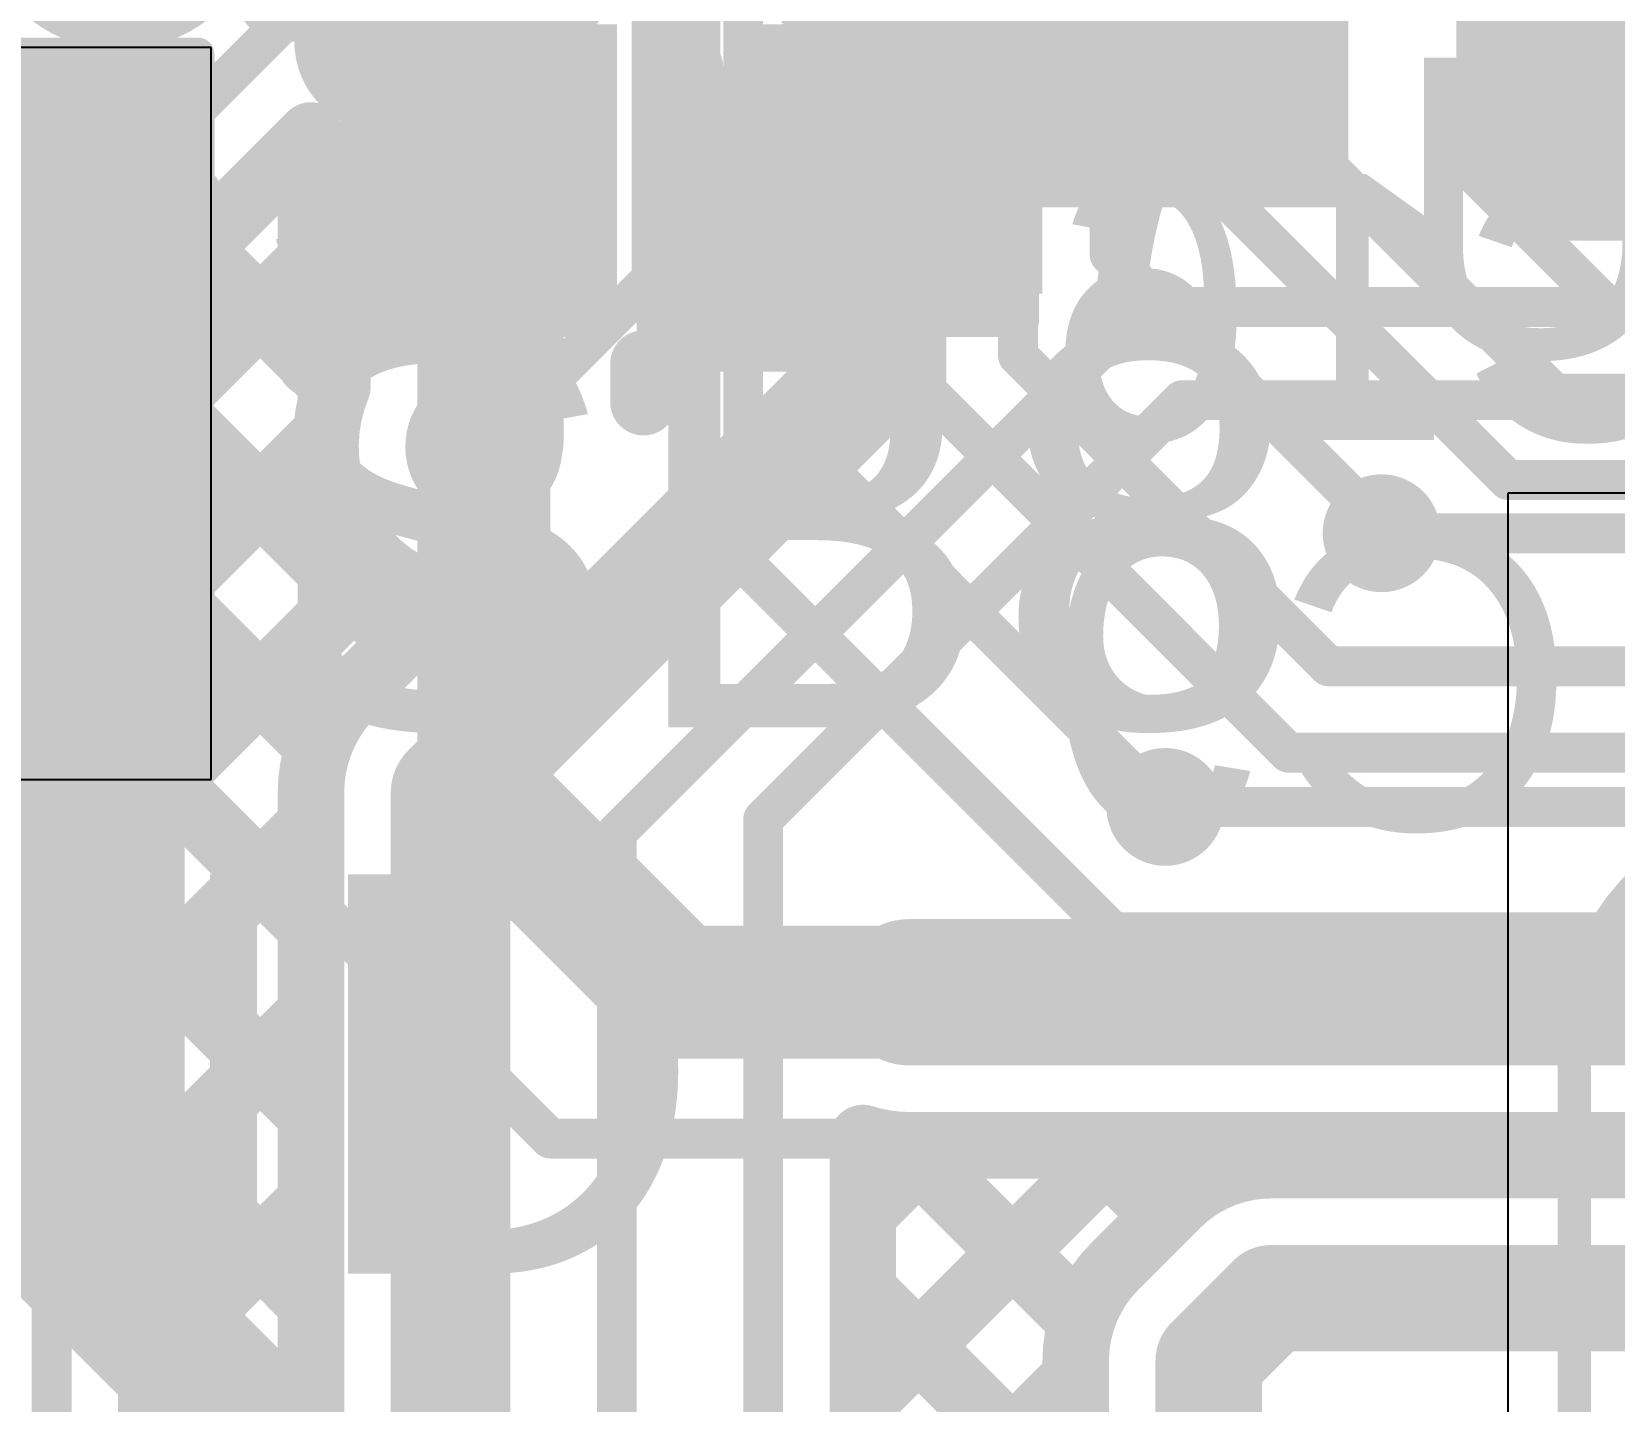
# Model space of a CAD drawing. Header units: millimetres. Extents: x -0.26 to 2.84, y -0.09 to 2.43.
# Drawn here: x 0.106 to 0.344, y 1.4495 to 1.6554 of the extents above; entities that cross this region are included whole.
import ezdxf

# ---------------------------------------------------------------- set-up
doc = ezdxf.new("R2010")
doc.units = ezdxf.units.MM
doc.header["$MEASUREMENT"] = 0
for name, color, linetype in [('BottomLayer', 5, 'Continuous'), ('BottomOverlay', 54, 'Continuous'), ('BottomPaste', 16, 'Continuous'), ('BottomSolder', 6, 'Continuous'), ('TopLayer', 1, 'Continuous'), ('TopOverlay', 2, 'Continuous'), ('TopPaste', 8, 'Continuous'), ('TopSolder', 216, 'Continuous'), ('ViaHoleLayer', 16, 'Continuous')]:
    doc.layers.add(name, color=color, linetype=linetype)
doc.styles.add('Arial', font='', dxfattribs={"height": 0.2})
doc.styles.get('Arial').set_extended_font_data('Arial')

# ---------------------------------------------------------------- blocks, each defined once
blk = doc.blocks.new('S______B______41')
at = {"layer": 'TopLayer'}
for points in [[(-0.045, -0.0175), (-0.045, 0.0175), (-0.015, 0.0175), (-0.015, -0.0175)], [(0.015, -0.0175), (0.015, 0.0175), (0.045, 0.0175), (0.045, -0.0175)]]:
    blk.add_hatch(color=1, dxfattribs=at).paths.add_polyline_path(points)
at = {"layer": 'TopPaste'}
for points in [[(-0.045, -0.0175), (-0.045, 0.0175), (-0.015, 0.0175), (-0.015, -0.0175)], [(0.015, -0.0175), (0.015, 0.0175), (0.045, 0.0175), (0.045, -0.0175)]]:
    blk.add_hatch(color=8, dxfattribs=at).paths.add_polyline_path(points)
at = {"layer": 'TopSolder'}
for points in [[(-0.049, -0.0215), (-0.049, 0.0215), (-0.011, 0.0215), (-0.011, -0.0215)], [(0.011, -0.0215), (0.011, 0.0215), (0.049, 0.0215), (0.049, -0.0215)]]:
    blk.add_hatch(color=216, dxfattribs=at).paths.add_polyline_path(points)
at = {"layer": 'TopOverlay', "const_width": 0.005}
for points in [[(0.05, 0.022), (-0.05, 0.022)], [(-0.05, 0.022), (-0.05, -0.022)], [(0.05, 0.022), (0.05, -0.022)], [(0.05, -0.022), (-0.05, -0.022)]]:
    blk.add_lwpolyline(points, dxfattribs=at)
at = {"layer": 'TopOverlay', "const_width": 0.0025}
for points in [[(-0.05125, 0.022, 1), (-0.04875, 0.022, 1)], [(-0.05125, 0.022, 1), (-0.04875, 0.022, 1)], [(0.04875, 0.022, 1), (0.05125, 0.022, 1)], [(0.04875, 0.022, 1), (0.05125, 0.022, 1)], [(-0.05125, -0.022, 1), (-0.04875, -0.022, 1)], [(-0.05125, -0.022, 1), (-0.04875, -0.022, 1)], [(0.04875, -0.022, 1), (0.05125, -0.022, 1)], [(0.04875, -0.022, 1), (0.05125, -0.022, 1)]]:
    blk.add_lwpolyline(points, format="xyb", close=True, dxfattribs=at)
blk = doc.blocks.new('S______B______42')
at = {"layer": 'TopLayer'}
for points in [[(-0.045, -0.0175), (-0.045, 0.0175), (-0.015, 0.0175), (-0.015, -0.0175)], [(0.015, -0.0175), (0.015, 0.0175), (0.045, 0.0175), (0.045, -0.0175)]]:
    blk.add_hatch(color=1, dxfattribs=at).paths.add_polyline_path(points)
at = {"layer": 'TopPaste'}
for points in [[(-0.045, -0.0175), (-0.045, 0.0175), (-0.015, 0.0175), (-0.015, -0.0175)], [(0.015, -0.0175), (0.015, 0.0175), (0.045, 0.0175), (0.045, -0.0175)]]:
    blk.add_hatch(color=8, dxfattribs=at).paths.add_polyline_path(points)
at = {"layer": 'TopSolder'}
for points in [[(-0.049, -0.0215), (-0.049, 0.0215), (-0.011, 0.0215), (-0.011, -0.0215)], [(0.011, -0.0215), (0.011, 0.0215), (0.049, 0.0215), (0.049, -0.0215)]]:
    blk.add_hatch(color=216, dxfattribs=at).paths.add_polyline_path(points)
at = {"layer": 'TopOverlay', "const_width": 0.005}
for points in [[(0.05, 0.022), (-0.05, 0.022)], [(-0.05, 0.022), (-0.05, -0.022)], [(0.05, 0.022), (0.05, -0.022)], [(0.05, -0.022), (-0.05, -0.022)]]:
    blk.add_lwpolyline(points, dxfattribs=at)
at = {"layer": 'TopOverlay', "const_width": 0.0025}
for points in [[(-0.05125, 0.022, 1), (-0.04875, 0.022, 1)], [(-0.05125, 0.022, 1), (-0.04875, 0.022, 1)], [(0.04875, 0.022, 1), (0.05125, 0.022, 1)], [(0.04875, 0.022, 1), (0.05125, 0.022, 1)], [(-0.05125, -0.022, 1), (-0.04875, -0.022, 1)], [(-0.05125, -0.022, 1), (-0.04875, -0.022, 1)], [(0.04875, -0.022, 1), (0.05125, -0.022, 1)], [(0.04875, -0.022, 1), (0.05125, -0.022, 1)]]:
    blk.add_lwpolyline(points, format="xyb", close=True, dxfattribs=at)
blk = doc.blocks.new('UMH3N_72')
at = {"layer": 'TopLayer'}
for points in [[(-0.05393705, 0.0334646), (-0.02244095, 0.0334646), (-0.02244095, 0.0177166), (-0.05393705, 0.0177166)], [(0.02244095, 0.0334646), (0.05393705, 0.0334646), (0.05393705, 0.0177166), (0.02244095, 0.0177166)], [(-0.05393705, 0.007874), (-0.02244095, 0.007874), (-0.02244095, -0.007874), (-0.05393705, -0.007874)], [(0.02244095, 0.0078741), (0.05393705, 0.0078741), (0.05393705, -0.0078739), (0.02244095, -0.0078739)], [(-0.05393705, -0.0177165), (-0.02244095, -0.0177165), (-0.02244095, -0.0334645), (-0.05393705, -0.0334645)], [(0.02244095, -0.0177165), (0.05393705, -0.0177165), (0.05393705, -0.0334645), (0.02244095, -0.0334645)]]:
    blk.add_hatch(color=1, dxfattribs=at).paths.add_polyline_path(points)
at = {"layer": 'TopPaste'}
for points in [[(-0.05393705, 0.0334646), (-0.02244095, 0.0334646), (-0.02244095, 0.0177166), (-0.05393705, 0.0177166)], [(0.02244095, 0.0334646), (0.05393705, 0.0334646), (0.05393705, 0.0177166), (0.02244095, 0.0177166)], [(-0.05393705, 0.007874), (-0.02244095, 0.007874), (-0.02244095, -0.007874), (-0.05393705, -0.007874)], [(0.02244095, 0.0078741), (0.05393705, 0.0078741), (0.05393705, -0.0078739), (0.02244095, -0.0078739)], [(-0.05393705, -0.0177165), (-0.02244095, -0.0177165), (-0.02244095, -0.0334645), (-0.05393705, -0.0334645)], [(0.02244095, -0.0177165), (0.05393705, -0.0177165), (0.05393705, -0.0334645), (0.02244095, -0.0334645)]]:
    blk.add_hatch(color=8, dxfattribs=at).paths.add_polyline_path(points)
at = {"layer": 'TopSolder'}
for points in [[(-0.05793705, 0.0374646), (-0.01844095, 0.0374646), (-0.01844095, 0.0137166), (-0.05793705, 0.0137166)], [(0.01844095, 0.0374646), (0.05793705, 0.0374646), (0.05793705, 0.0137166), (0.01844095, 0.0137166)], [(-0.05793705, 0.011874), (-0.01844095, 0.011874), (-0.01844095, -0.011874), (-0.05793705, -0.011874)], [(0.01844095, 0.0118741), (0.05793705, 0.0118741), (0.05793705, -0.0118739), (0.01844095, -0.0118739)], [(-0.05793705, -0.0137165), (-0.01844095, -0.0137165), (-0.01844095, -0.0374645), (-0.05793705, -0.0374645)], [(0.01844095, -0.0137165), (0.05793705, -0.0137165), (0.05793705, -0.0374645), (0.01844095, -0.0374645)]]:
    blk.add_hatch(color=216, dxfattribs=at).paths.add_polyline_path(points)
at = {"layer": 'TopOverlay'}
for points, const_width in [([(-0.0447639, 0.044, 1), (-0.0492361, 0.044, 1)], 0.01), ([(-0.0517361, 0.044, 1), (-0.0467361, 0.044, 1)], 0.005), ([(-0.0472639, 0.044, 1), (-0.0422639, 0.044, 1)], 0.005), ([(-0.02125, 0.045, 1), (-0.01875, 0.045, 1)], 0.0025), ([(0.01775, 0.045, 1), (0.02025, 0.045, 1)], 0.0025), ([(-0.02125, -0.0449999, 1), (-0.01875, -0.0449999, 1)], 0.0025), ([(0.01775, -0.0449999, 1), (0.02025, -0.0449999, 1)], 0.0025)]:
    blk.add_lwpolyline(points, format="xyb", close=True, dxfattribs=dict(at, const_width=const_width))
at = {"layer": 'TopOverlay', "const_width": 0.005}
for points in [[(0.019, 0.045), (-0.02, 0.045)], [(0.019, -0.0449999), (-0.02, -0.0449999)]]:
    blk.add_lwpolyline(points, dxfattribs=at)
blk = doc.blocks.new('SLF12575T_221M1R3_PF_94')
at = {"layer": 'TopOverlay', "const_width": 0.005}
blk.add_lwpolyline([(-0.217, -0.249, -0.4142135623730951), (-0.25, -0.215)], format="xyb", dxfattribs=at)
blk.add_lwpolyline([(0.217, -0.249), (-0.217, -0.249)], dxfattribs=at)
at = {"layer": 'TopOverlay', "const_width": 0.0025}
blk.add_lwpolyline([(-0.21825, -0.249, 1), (-0.21575, -0.249, 1)], format="xyb", close=True, dxfattribs=at)
blk.add_lwpolyline([(-0.21825, -0.249, 1), (-0.21575, -0.249, 1)], format="xyb", close=True, dxfattribs=at)
blk = doc.blocks.new('C__0603_B_135')
at = {"layer": 'BottomLayer'}
for points in [[(-0.015, 0.0175), (-0.015, -0.0175), (-0.045, -0.0175), (-0.045, 0.0175)], [(0.045, 0.0175), (0.045, -0.0175), (0.015, -0.0175), (0.015, 0.0175)]]:
    blk.add_hatch(color=5, dxfattribs=at).paths.add_polyline_path(points)
at = {"layer": 'BottomPaste'}
for points in [[(-0.015, 0.0175), (-0.015, -0.0175), (-0.045, -0.0175), (-0.045, 0.0175)], [(0.045, 0.0175), (0.045, -0.0175), (0.015, -0.0175), (0.015, 0.0175)]]:
    blk.add_hatch(color=16, dxfattribs=at).paths.add_polyline_path(points)
at = {"layer": 'BottomSolder'}
for points in [[(-0.011, 0.0215), (-0.011, -0.0215), (-0.049, -0.0215), (-0.049, 0.0215)], [(0.049, 0.0215), (0.049, -0.0215), (0.011, -0.0215), (0.011, 0.0215)]]:
    blk.add_hatch(color=6, dxfattribs=at).paths.add_polyline_path(points)
at = {"layer": 'BottomOverlay', "const_width": 0.005}
for points in [[(-0.05, 0.023), (-0.05, -0.023)], [(-0.016, 0.023), (-0.05, 0.023)], [(0.05, 0.023), (0.016, 0.023)], [(0.05, 0.023), (0.05, -0.023)], [(-0.016, -0.023), (-0.05, -0.023)], [(0.05, -0.023), (0.016, -0.023)]]:
    blk.add_lwpolyline(points, dxfattribs=at)
at = {"layer": 'BottomOverlay', "const_width": 0.0025}
for points in [[(-0.05125, 0.023, 1), (-0.04875, 0.023, 1)], [(-0.05125, 0.023, 1), (-0.04875, 0.023, 1)], [(-0.01725, 0.023, 1), (-0.01475, 0.023, 1)], [(0.01475, 0.023, 1), (0.01725, 0.023, 1)], [(0.04875, 0.023, 1), (0.05125, 0.023, 1)], [(0.04875, 0.023, 1), (0.05125, 0.023, 1)], [(-0.05125, -0.023, 1), (-0.04875, -0.023, 1)], [(-0.05125, -0.023, 1), (-0.04875, -0.023, 1)], [(-0.01725, -0.023, 1), (-0.01475, -0.023, 1)], [(0.01475, -0.023, 1), (0.01725, -0.023, 1)], [(0.04875, -0.023, 1), (0.05125, -0.023, 1)], [(0.04875, -0.023, 1), (0.05125, -0.023, 1)]]:
    blk.add_lwpolyline(points, format="xyb", close=True, dxfattribs=at)
blk = doc.blocks.new('C___0603_B_138')
at = {"layer": 'BottomLayer'}
for points in [[(-0.045, -0.0175), (-0.045, 0.0175), (-0.015, 0.0175), (-0.015, -0.0175)], [(0.015, -0.0175), (0.015, 0.0175), (0.045, 0.0175), (0.045, -0.0175)]]:
    blk.add_hatch(color=5, dxfattribs=at).paths.add_polyline_path(points)
at = {"layer": 'BottomPaste'}
for points in [[(-0.045, -0.0175), (-0.045, 0.0175), (-0.015, 0.0175), (-0.015, -0.0175)], [(0.015, -0.0175), (0.015, 0.0175), (0.045, 0.0175), (0.045, -0.0175)]]:
    blk.add_hatch(color=16, dxfattribs=at).paths.add_polyline_path(points)
at = {"layer": 'BottomSolder'}
for points in [[(-0.0473622, -0.0198622), (-0.0473622, 0.0198622), (-0.0126378, 0.0198622), (-0.0126378, -0.0198622)], [(0.0126378, -0.0198622), (0.0126378, 0.0198622), (0.0473622, 0.0198622), (0.0473622, -0.0198622)]]:
    blk.add_hatch(color=6, dxfattribs=at).paths.add_polyline_path(points)
at = {"layer": 'BottomOverlay', "const_width": 0.005}
for points in [[(-0.018, 0.021), (-0.049, 0.021)], [(-0.049, 0.021), (-0.049, -0.021)], [(0.049, 0.021), (0.018, 0.021)], [(0.049, 0.021), (0.049, -0.021)], [(-0.018, -0.021), (-0.049, -0.021)], [(0.049, -0.021), (0.018, -0.021)]]:
    blk.add_lwpolyline(points, dxfattribs=at)
at = {"layer": 'BottomOverlay', "const_width": 0.0025}
for points in [[(-0.05025, 0.021, 1), (-0.04775, 0.021, 1)], [(-0.05025, 0.021, 1), (-0.04775, 0.021, 1)], [(-0.01925, 0.021, 1), (-0.01675, 0.021, 1)], [(0.01675, 0.021, 1), (0.01925, 0.021, 1)], [(0.04775, 0.021, 1), (0.05025, 0.021, 1)], [(0.04775, 0.021, 1), (0.05025, 0.021, 1)], [(-0.05025, -0.021, 1), (-0.04775, -0.021, 1)], [(-0.05025, -0.021, 1), (-0.04775, -0.021, 1)], [(-0.01925, -0.021, 1), (-0.01675, -0.021, 1)], [(0.01675, -0.021, 1), (0.01925, -0.021, 1)], [(0.04775, -0.021, 1), (0.05025, -0.021, 1)], [(0.04775, -0.021, 1), (0.05025, -0.021, 1)]]:
    blk.add_lwpolyline(points, format="xyb", close=True, dxfattribs=at)

msp = doc.modelspace()

# ---------------------------------------------------------------- hatches: boundary and pattern name
at = {"layer": 'BottomLayer'}
for points in [[(0.3259999, 1.624), (0.3729999, 1.624), (0.3729999, 1.887), (0.3259999, 1.887)], [(0.2189999, 1.629), (0.3039999, 1.629), (0.3039999, 1.844), (0.2189999, 1.844)], [(0.219, 1.616), (0.258, 1.616), (0.258, 1.632), (0.219, 1.632)]]:
    msp.add_hatch(color=5, dxfattribs=at).paths.add_polyline_path(points)
h = msp.add_hatch(color=5, dxfattribs=at)
edge = h.paths.add_edge_path()
edge.add_arc((0.174, 1.593), 0.011811, 0, 360)
h = msp.add_hatch(color=5, dxfattribs=at)
edge = h.paths.add_edge_path()
edge.add_arc((0.309, 1.58), 0.0088582, 0, 360)
h = msp.add_hatch(color=5, dxfattribs=at)
edge = h.paths.add_edge_path()
edge.add_arc((0.276472, 1.5388583), 0.0088582, 0, 360)
h = msp.add_hatch(color=5, dxfattribs=at)
edge = h.paths.add_edge_path()
edge.add_arc((0.238, 1.511), 0.0088582, 0, 360)
at = {"layer": 'TopLayer'}
h = msp.add_hatch(color=1, dxfattribs=at)
edge = h.paths.add_edge_path()
edge.add_arc((0.174, 1.593), 0.011811, 0, 360)
h = msp.add_hatch(color=1, dxfattribs=at)
edge = h.paths.add_edge_path()
edge.add_arc((0.309, 1.58), 0.0088582, 0, 360)
h = msp.add_hatch(color=1, dxfattribs=at)
edge = h.paths.add_edge_path()
edge.add_arc((0.276472, 1.5388583), 0.0088582, 0, 360)
h = msp.add_hatch(color=1, dxfattribs=at)
edge = h.paths.add_edge_path()
edge.add_arc((0.238, 1.511), 0.0088582, 0, 360)
at = {"layer": 'ViaHoleLayer'}
h = msp.add_hatch(color=16, dxfattribs=at)
edge = h.paths.add_edge_path()
edge.add_arc((0.174, 1.593), 0.0059055, 0, 360)
h = msp.add_hatch(color=16, dxfattribs=at)
edge = h.paths.add_edge_path()
edge.add_arc((0.309, 1.58), 0.0059055, 0, 360)
h = msp.add_hatch(color=16, dxfattribs=at)
edge = h.paths.add_edge_path()
edge.add_arc((0.276472, 1.5388583), 0.0059055, 0, 360)
h = msp.add_hatch(color=16, dxfattribs=at)
edge = h.paths.add_edge_path()
edge.add_arc((0.238, 1.511), 0.0059055, 0, 360)

# ---------------------------------------------------------------- linework, layer by layer
at = {"layer": 'BottomLayer'}
for points, const_width in [([(0.0939999, 1.63), (0.135, 1.6710001)], 0.01), ([(0.109, 1.622), (0.15, 1.663)], 0.006), ([(0.2019999, 1.6055), (0.2019999, 1.65)], 0.01), ([(0.2019999, 1.6467028), (0.2049999, 1.6497028)], 0.01), ([(0.2049999, 1.6066983), (0.2049999, 1.65)], 0.01), ([(0.237, 1.635), (0.237, 1.647)], 0.018), ([(0.124, 1.6157868), (0.1479999, 1.6397867)], 0.01), ([(0.1479999, 1.6055), (0.1479999, 1.6397867)], 0.01), ([(0.1749999, 1.5939999), (0.1749999, 1.635)], 0.022), ([(0.2349999, 1.635), (0.2449999, 1.625)], 0.018), ([(0.2349999, 1.624), (0.2349999, 1.635)], 0.018), ([(0.1451082, 1.636895), (0.1479999, 1.6340033)], 0.01), ([(0.2019999, 1.6365719), (0.2049999, 1.6335719)], 0.01), ([(0.2099999, 1.635), (0.2349999, 1.635)], 0.01), ([(0.3379999, 1.629), (0.3409999, 1.632)], 0.01), ([(0.2339999, 1.623), (0.2349999, 1.624)], 0.018), ([(0.2339999, 1.6059999), (0.2339999, 1.623)], 0.018), ([(0.124, 1.5969872), (0.1479999, 1.6209871)], 0.01), ([(0.1309661, 1.6227529), (0.1479999, 1.605719)], 0.01), ([(0.2019999, 1.6184185), (0.2049999, 1.6214185)], 0.01), ([(0.109, 1.3920001), (0.109, 1.622)], 0.006), ([(0.124, 1.3982133), (0.124, 1.6157868)], 0.01), ([(0.1939999, 1.5349999), (0.273, 1.614)], 0.006), ([(0.273, 1.614), (0.407, 1.614)], 0.006), ([(0.169, 1.541), (0.2339999, 1.6059999)], 0.018), ([(0.1979999, 1.5996983), (0.2049999, 1.6066983)], 0.01), ([(0.2019999, 1.6082876), (0.2042946, 1.605993)], 0.01), ([(0.1479999, 1.6055), (0.1519999, 1.6055)], 0.01), ([(0.1482189, 1.6055), (0.1518874, 1.6018315)], 0.01), ([(0.1519999, 1.6021082), (0.1519999, 1.6055)], 0.01), ([(0.1979999, 1.6055), (0.2019999, 1.6055)], 0.01), ([(0.1979999, 1.5996983), (0.1979999, 1.6055)], 0.01), ([(0.124, 1.6014346), (0.1618681, 1.5635665)], 0.01), ([(0.174, 1.593), (0.1749999, 1.5939999)], 0.022), ([(0.216, 1.537), (0.279, 1.6)], 0.006), ([(0.279, 1.6), (0.496, 1.6)], 0.006), ([(0.124, 1.5687029), (0.150271, 1.5949739)], 0.01), ([(0.31, 1.58), (0.71, 1.58)], 0.006), ([(0.124, 1.5404186), (0.1585033, 1.5749219)], 0.01), ([(0.124, 1.5731503), (0.1491878, 1.5479625)], 0.01), ([(0.1541863, 1.5558847), (0.1682062, 1.5699046)], 0.01), ([(0.124, 1.544866), (0.148, 1.520866)], 0.01), ([(0.169, 1.401), (0.169, 1.541)], 0.018), ([(0.148, 1.4123234), (0.148, 1.541)], 0.01), ([(0.124, 1.5121343), (0.148, 1.5361343)], 0.01), ([(0.216, 1.403), (0.216, 1.537)], 0.006), ([(0.276472, 1.5388583), (0.6928583, 1.5388583)], 0.006), ([(0.1939999, 1.3896739), (0.1939999, 1.5349999)], 0.006), ([(0.124, 1.5165817), (0.148, 1.4925817)], 0.01), ([(0.238, 1.511), (0.719, 1.511)], 0.022), ([(0.124, 1.48385), (0.148, 1.50785)], 0.01), ([(0.124, 1.4882974), (0.148, 1.4642974)], 0.01), ([(0.231, 1.4092132), (0.231, 1.4890911)], 0.01), ([(0.231, 1.4494285), (0.2695715, 1.488)], 0.01), ([(0.231, 1.4777128), (0.2412872, 1.488)], 0.01), ([(0.2374275, 1.4880071), (0.2638941, 1.4615405)], 0.01), ([(0.238, 1.488), (0.719, 1.488)], 0.01), ([(0.2657189, 1.488), (0.2764037, 1.4773153)], 0.01), ([(0.2940032, 1.488), (0.2970032, 1.485)], 0.01), ([(0.2948558, 1.485), (0.2978558, 1.488)], 0.01), ([(0.3222875, 1.488), (0.3252875, 1.485)], 0.01), ([(0.3231401, 1.485), (0.3261401, 1.488)], 0.01), ([(0.2923726, 1.485), (0.9737158, 1.485)], 0.01), ([(0.124, 1.4555657), (0.148, 1.4795657)], 0.01), ([(0.2688896, 1.4698012), (0.2781988, 1.4791104)], 0.01), ([(0.231, 1.4661503), (0.263, 1.4341503)], 0.01), ([(0.283, 1.4556274), (0.2923726, 1.465)], 0.016), ([(0.2923726, 1.465), (0.982, 1.465)], 0.016), ([(0.124, 1.4600131), (0.148, 1.4360131)], 0.01), ([(0.283, 1.401), (0.283, 1.4556274)], 0.016), ([(0.263, 1.4069219), (0.263, 1.4556274)], 0.01), ([(0.231, 1.4211442), (0.263, 1.4531442)], 0.01), ([(0.124, 1.4272814), (0.148, 1.4512814)], 0.01)]:
    msp.add_lwpolyline(points, dxfattribs=dict(at, const_width=const_width))
for points, const_width in [([(0.1994999, 1.65, 1), (0.2044999, 1.65, 1)], 0.005), ([(0.2024999, 1.65, 1), (0.2074999, 1.65, 1)], 0.005), ([(0.2024999, 1.6497028, 1), (0.2074999, 1.6497028, 1)], 0.005), ([(0.2325, 1.647, 1), (0.2415, 1.647, 1)], 0.009), ([(0.1994999, 1.6467028, 1), (0.2044999, 1.6467028, 1)], 0.005), ([(0.1454999, 1.6397867, 1), (0.1504999, 1.6397867, 1)], 0.005), ([(0.1454999, 1.6397867, 1), (0.1504999, 1.6397867, 1)], 0.005), ([(0.1694999, 1.635, 1), (0.1804999, 1.635, 1)], 0.011), ([(0.2304999, 1.635, 1), (0.2394999, 1.635, 1)], 0.009), ([(0.2304999, 1.635, 1), (0.2394999, 1.635, 1)], 0.009), ([(0.2325, 1.635, 1), (0.2415, 1.635, 1)], 0.009), ([(0.1426082, 1.636895, 1), (0.1476082, 1.636895, 1)], 0.005), ([(0.1994999, 1.6365719, 1), (0.2044999, 1.6365719, 1)], 0.005), ([(0.2074999, 1.635, 1), (0.2124999, 1.635, 1)], 0.005), ([(0.2324999, 1.635, 1), (0.2374999, 1.635, 1)], 0.005), ([(0.1454999, 1.6340033, 1), (0.1504999, 1.6340033, 1)], 0.005), ([(0.2024999, 1.6335719, 1), (0.2074999, 1.6335719, 1)], 0.005), ([(0.3384999, 1.632, 1), (0.3434999, 1.632, 1)], 0.005), ([(0.2304999, 1.624, 1), (0.2394999, 1.624, 1)], 0.009), ([(0.2304999, 1.624, 1), (0.2394999, 1.624, 1)], 0.009), ([(0.2404999, 1.625, 1), (0.2494999, 1.625, 1)], 0.009), ([(0.3354999, 1.629, 1), (0.3404999, 1.629, 1)], 0.005), ([(0.2294999, 1.623, 1), (0.2384999, 1.623, 1)], 0.009), ([(0.2294999, 1.623, 1), (0.2384999, 1.623, 1)], 0.009), ([(0.1284661, 1.6227529, 1), (0.1334661, 1.6227529, 1)], 0.005), ([(0.1454999, 1.6209871, 1), (0.1504999, 1.6209871, 1)], 0.005), ([(0.2024999, 1.6214185, 1), (0.2074999, 1.6214185, 1)], 0.005), ([(0.1075, 1.622, 1), (0.1105, 1.622, 1)], 0.003), ([(0.1075, 1.622, 1), (0.1105, 1.622, 1)], 0.003), ([(0.1994999, 1.6184185, 1), (0.2044999, 1.6184185, 1)], 0.005), ([(0.1215, 1.6157868, 1), (0.1265, 1.6157868, 1)], 0.005), ([(0.1215, 1.6157868, 1), (0.1265, 1.6157868, 1)], 0.005), ([(0.2715, 1.614, 1), (0.2745, 1.614, 1)], 0.003), ([(0.2715, 1.614, 1), (0.2745, 1.614, 1)], 0.003), ([(0.2294999, 1.6059999, 1), (0.2384999, 1.6059999, 1)], 0.009), ([(0.2294999, 1.6059999, 1), (0.2384999, 1.6059999, 1)], 0.009), ([(0.1994999, 1.6082876, 1), (0.2044999, 1.6082876, 1)], 0.005), ([(0.2024999, 1.6066983, 1), (0.2074999, 1.6066983, 1)], 0.005), ([(0.2024999, 1.6066983, 1), (0.2074999, 1.6066983, 1)], 0.005), ([(0.1454999, 1.605719, 1), (0.1504999, 1.605719, 1)], 0.005), ([(0.1454999, 1.6055, 1), (0.1504999, 1.6055, 1)], 0.005), ([(0.1454999, 1.6055, 1), (0.1504999, 1.6055, 1)], 0.005), ([(0.1457189, 1.6055, 1), (0.1507189, 1.6055, 1)], 0.005), ([(0.1494999, 1.6055, 1), (0.1544999, 1.6055, 1)], 0.005), ([(0.1494999, 1.6055, 1), (0.1544999, 1.6055, 1)], 0.005), ([(0.1954999, 1.6055, 1), (0.2004999, 1.6055, 1)], 0.005), ([(0.1954999, 1.6055, 1), (0.2004999, 1.6055, 1)], 0.005), ([(0.1994999, 1.6055, 1), (0.2044999, 1.6055, 1)], 0.005), ([(0.1994999, 1.6055, 1), (0.2044999, 1.6055, 1)], 0.005), ([(0.2017946, 1.605993, 1), (0.2067946, 1.605993, 1)], 0.005), ([(0.1493874, 1.6018315, 1), (0.1543874, 1.6018315, 1)], 0.005), ([(0.1494999, 1.6021082, 1), (0.1544999, 1.6021082, 1)], 0.005), ([(0.1494999, 1.6021082, 1), (0.1544999, 1.6021082, 1)], 0.005), ([(0.1215, 1.6014346, 1), (0.1265, 1.6014346, 1)], 0.005), ([(0.1694999, 1.5939999, 1), (0.1804999, 1.5939999, 1)], 0.011), ([(0.1694999, 1.5939999, 1), (0.1804999, 1.5939999, 1)], 0.011), ([(0.1954999, 1.5996983, 1), (0.2004999, 1.5996983, 1)], 0.005), ([(0.1954999, 1.5996983, 1), (0.2004999, 1.5996983, 1)], 0.005), ([(0.1215, 1.5969872, 1), (0.1265, 1.5969872, 1)], 0.005), ([(0.1685, 1.593, 1), (0.1795, 1.593, 1)], 0.011), ([(0.2775, 1.6, 1), (0.2805, 1.6, 1)], 0.003), ([(0.2775, 1.6, 1), (0.2805, 1.6, 1)], 0.003), ([(0.147771, 1.5949739, 1), (0.152771, 1.5949739, 1)], 0.005), ([(0.3085, 1.58, 1), (0.3115, 1.58, 1)], 0.003), ([(0.1215, 1.5731503, 1), (0.1265, 1.5731503, 1)], 0.005), ([(0.1560033, 1.5749219, 1), (0.1610033, 1.5749219, 1)], 0.005), ([(0.1215, 1.5687029, 1), (0.1265, 1.5687029, 1)], 0.005), ([(0.1657062, 1.5699046, 1), (0.1707062, 1.5699046, 1)], 0.005), ([(0.1657062, 1.5699046, 1), (0.1707062, 1.5699046, 1)], 0.005), ([(0.1593681, 1.5635665, 1), (0.1643681, 1.5635665, 1)], 0.005), ([(0.1516508, 1.5558492, 1), (0.1566508, 1.5558492, 1)], 0.005), ([(0.1516863, 1.5558847, 1), (0.1566863, 1.5558847, 1)], 0.005), ([(0.1516863, 1.5558847, 1), (0.1566863, 1.5558847, 1)], 0.005), ([(0.1466878, 1.5479625, 1), (0.1516878, 1.5479625, 1)], 0.005), ([(0.1215, 1.544866, 1), (0.1265, 1.544866, 1)], 0.005), ([(0.1645, 1.541, 1), (0.1735, 1.541, 1)], 0.009), ([(0.1645, 1.541, 1), (0.1735, 1.541, 1)], 0.009), ([(0.1215, 1.5404186, 1), (0.1265, 1.5404186, 1)], 0.005), ([(0.1455, 1.541, 1), (0.1505, 1.541, 1)], 0.005), ([(0.1455, 1.541, 1), (0.1505, 1.541, 1)], 0.005), ([(0.1455, 1.541, 1), (0.1505, 1.541, 1)], 0.005), ([(0.1455, 1.5361343, 1), (0.1505, 1.5361343, 1)], 0.005), ([(0.2145, 1.537, 1), (0.2175, 1.537, 1)], 0.003), ([(0.2145, 1.537, 1), (0.2175, 1.537, 1)], 0.003), ([(0.274972, 1.5388583, 1), (0.277972, 1.5388583, 1)], 0.003), ([(0.1924999, 1.5349999, 1), (0.1954999, 1.5349999, 1)], 0.003), ([(0.1924999, 1.5349999, 1), (0.1954999, 1.5349999, 1)], 0.003), ([(0.1455, 1.520866, 1), (0.1505, 1.520866, 1)], 0.005), ([(0.1215, 1.5165817, 1), (0.1265, 1.5165817, 1)], 0.005), ([(0.2325, 1.511, 1), (0.2435, 1.511, 1)], 0.011), ([(0.1215, 1.5121343, 1), (0.1265, 1.5121343, 1)], 0.005), ([(0.1455, 1.50785, 1), (0.1505, 1.50785, 1)], 0.005), ([(0.1455, 1.4925817, 1), (0.1505, 1.4925817, 1)], 0.005), ([(0.1215, 1.4882974, 1), (0.1265, 1.4882974, 1)], 0.005), ([(0.2285, 1.4890911, 1), (0.2335, 1.4890911, 1)], 0.005), ([(0.2285, 1.4890911, 1), (0.2335, 1.4890911, 1)], 0.005), ([(0.2349275, 1.4880071, 1), (0.2399275, 1.4880071, 1)], 0.005), ([(0.2355, 1.488, 1), (0.2405, 1.488, 1)], 0.005), ([(0.2355, 1.488, 1), (0.2405, 1.488, 1)], 0.005), ([(0.2387872, 1.488, 1), (0.2437872, 1.488, 1)], 0.005), ([(0.2632189, 1.488, 1), (0.2682189, 1.488, 1)], 0.005), ([(0.2670715, 1.488, 1), (0.2720715, 1.488, 1)], 0.005), ([(0.2915032, 1.488, 1), (0.2965032, 1.488, 1)], 0.005), ([(0.2953558, 1.488, 1), (0.3003558, 1.488, 1)], 0.005), ([(0.3197875, 1.488, 1), (0.3247875, 1.488, 1)], 0.005), ([(0.3236401, 1.488, 1), (0.3286401, 1.488, 1)], 0.005), ([(0.2898726, 1.485, 1), (0.2948726, 1.485, 1)], 0.005), ([(0.2898726, 1.485, 1), (0.2948726, 1.485, 1)], 0.005), ([(0.2898726, 1.485, 1), (0.2948726, 1.485, 1)], 0.005), ([(0.2923558, 1.485, 1), (0.2973558, 1.485, 1)], 0.005), ([(0.2945032, 1.485, 1), (0.2995032, 1.485, 1)], 0.005), ([(0.3206401, 1.485, 1), (0.3256401, 1.485, 1)], 0.005), ([(0.3227875, 1.485, 1), (0.3277875, 1.485, 1)], 0.005), ([(0.1215, 1.48385, 1), (0.1265, 1.48385, 1)], 0.005), ([(0.1455, 1.4795657, 1), (0.1505, 1.4795657, 1)], 0.005), ([(0.2756988, 1.4791104, 1), (0.2806988, 1.4791104, 1)], 0.005), ([(0.2756988, 1.4791104, 1), (0.2806988, 1.4791104, 1)], 0.005), ([(0.2757305, 1.4791421, 1), (0.2807305, 1.4791421, 1)], 0.005), ([(0.2285, 1.4777128, 1), (0.2335, 1.4777128, 1)], 0.005), ([(0.2739037, 1.4773153, 1), (0.2789037, 1.4773153, 1)], 0.005), ([(0.2663579, 1.4697695, 1), (0.2713579, 1.4697695, 1)], 0.005), ([(0.2663896, 1.4698012, 1), (0.2713896, 1.4698012, 1)], 0.005), ([(0.2663896, 1.4698012, 1), (0.2713896, 1.4698012, 1)], 0.005), ([(0.2285, 1.4661503, 1), (0.2335, 1.4661503, 1)], 0.005), ([(0.2883726, 1.465, 1), (0.2963726, 1.465, 1)], 0.008), ([(0.2883726, 1.465, 1), (0.2963726, 1.465, 1)], 0.008), ([(0.1455, 1.4642974, 1), (0.1505, 1.4642974, 1)], 0.005), ([(0.2613941, 1.4615405, 1), (0.2663941, 1.4615405, 1)], 0.005), ([(0.1215, 1.4600131, 1), (0.1265, 1.4600131, 1)], 0.005), ([(0.279, 1.4556274, 1), (0.287, 1.4556274, 1)], 0.008), ([(0.279, 1.4556274, 1), (0.287, 1.4556274, 1)], 0.008), ([(0.1215, 1.4555657, 1), (0.1265, 1.4555657, 1)], 0.005), ([(0.2605, 1.4556274, 1), (0.2655, 1.4556274, 1)], 0.005), ([(0.2605, 1.4556274, 1), (0.2655, 1.4556274, 1)], 0.005), ([(0.2605, 1.4556274, 1), (0.2655, 1.4556274, 1)], 0.005), ([(0.2605, 1.4531442, 1), (0.2655, 1.4531442, 1)], 0.005), ([(0.1455, 1.4512814, 1), (0.1505, 1.4512814, 1)], 0.005), ([(0.2285, 1.4494285, 1), (0.2335, 1.4494285, 1)], 0.005)]:
    msp.add_lwpolyline(points, format="xyb", close=True, dxfattribs=dict(at, const_width=const_width))
at = {"layer": 'BottomLayer', "const_width": 0.01}
for points in [[(0.1682062, 1.5699046, -0.4578734913958815), (0.1519999, 1.6021082)], [(0.148, 1.541, -0.1995335436567592), (0.1541863, 1.5558847)], [(0.148, 1.541, -0.198912367379658), (0.1541508, 1.5558492)], [(0.238, 1.488, -0.07746783802451852), (0.231, 1.4890911)], [(0.2781988, 1.4791104, -0.1994957694203663), (0.2923726, 1.485)], [(0.2782305, 1.4791421, -0.198912367379658), (0.2923726, 1.485)], [(0.263, 1.4556274, -0.1994957694203663), (0.2688896, 1.4698012)], [(0.263, 1.4556274, -0.198912367379658), (0.2688579, 1.4697695)]]:
    msp.add_lwpolyline(points, format="xyb", dxfattribs=at)
at = {"layer": 'TopLayer'}
for p, q in [((0.133, 1.653), (0.0339998, 1.653)), ((0.133, 1.543), (0.133, 1.653)), ((0.3279999, 1.586), (0.3279999, 1.58)), ((0.3319999, 1.586), (0.3279999, 1.586)), ((0.8349999, 1.586), (0.3319999, 1.586)), ((0.3279999, 1.58), (0.3279999, 1.579)), ((0.3279999, 1.579), (0.3279999, 1.015)), ((0.029, 1.543), (0.131, 1.543)), ((0.131, 1.543), (0.133, 1.543))]:
    msp.add_line(p, q, dxfattribs=at)
for points, const_width in [([(0.1854331, 1.6424331), (0.1854331, 1.6837402)], 0.006), ([(0.1992126, 1.6182126), (0.1992126, 1.6837402)], 0.006), ([(0.2129921, 1.5756687), (0.2129921, 1.6837402)], 0.006), ([(0.2267717, 1.5885586), (0.2267717, 1.6837402)], 0.006), ([(0.2405512, 1.6014489), (0.2405512, 1.6837402)], 0.006), ([(0.2543307, 1.6416693), (0.2543307, 1.6837402)], 0.006), ([(0.2681102, 1.6218898), (0.2681102, 1.6837402)], 0.006), ([(0.2818898, 1.6341103), (0.2818898, 1.6837402)], 0.006), ([(0.2956693, 1.6403308), (0.2956693, 1.6837402)], 0.006), ([(0.3232283, 1.6337716), (0.3232283, 1.6837402)], 0.006), ([(0.3370079, 1.641008), (0.3370079, 1.6837402)], 0.006), ([(0.149, 1.606), (0.1854331, 1.6424331)], 0.006), ([(0.2543307, 1.6416693), (0.2543308, 1.6416692)], 0.006), ([(0.2543308, 1.6066693), (0.2543308, 1.6416692)], 0.006), ([(0.2956693, 1.6403308), (0.3350001, 1.601)], 0.006), ([(0.3369838, 1.6409839), (0.3370079, 1.641008)], 0.006), ([(0.3369838, 1.6390161), (0.3369838, 1.6409839)], 0.006), ([(0.3369838, 1.6390161), (0.3489999, 1.627)], 0.006), ([(0.111, 1.566), (0.111, 1.627)], 0.022), ([(0.2818898, 1.6341103), (0.3280001, 1.588)], 0.006), ([(0.3232283, 1.6337716), (0.3429999, 1.614)], 0.006), ([(0.2681102, 1.6218898), (0.31, 1.58)], 0.006), ([(0.174, 1.593), (0.1992126, 1.6182126)], 0.006), ([(0.3429999, 1.614), (0.4545497, 1.614)], 0.006), ([(0.149, 1.524), (0.149, 1.606)], 0.006), ([(0.2543308, 1.6066693), (0.3010001, 1.56)], 0.006), ([(0.2405512, 1.6014489), (0.2950001, 1.547)], 0.006), ([(0.174, 1.54), (0.174, 1.593)], 0.02), ([(0.3350001, 1.601), (0.4599344, 1.601)], 0.006), ([(0.2267717, 1.5885586), (0.276472, 1.5388583)], 0.006), ([(0.3280001, 1.588), (0.4653191, 1.588)], 0.006), ([(0.2129921, 1.5756687), (0.2578254, 1.5308353)], 0.006), ([(0.111, 1.4740001), (0.111, 1.566)], 0.022), ([(0.3010001, 1.56), (0.4557038, 1.56)], 0.006), ([(0.174, 1.54), (0.203, 1.511)], 0.02), ([(0.2950001, 1.547), (0.4610885, 1.547)], 0.006), ([(0.2578254, 1.5308353), (0.2686607, 1.52)], 0.006), ([(0.149, 1.524), (0.184, 1.489)], 0.006), ([(0.203, 1.511), (0.238, 1.511)], 0.02), ([(0.2686607, 1.52), (0.4524732, 1.52)], 0.006), ([(0.184, 1.489), (0.4398579, 1.489)], 0.006), ([(0.111, 1.4740001), (0.1490001, 1.436)], 0.022)]:
    msp.add_lwpolyline(points, dxfattribs=dict(at, const_width=const_width))
for points, const_width in [([(0.1839331, 1.6424331, 1), (0.1869331, 1.6424331, 1)], 0.003), ([(0.1839331, 1.6424331, 1), (0.1869331, 1.6424331, 1)], 0.003), ([(0.2528307, 1.6416693, 1), (0.2558307, 1.6416693, 1)], 0.003), ([(0.2528307, 1.6416693, 1), (0.2558307, 1.6416693, 1)], 0.003), ([(0.2528308, 1.6416692, 1), (0.2558308, 1.6416692, 1)], 0.003), ([(0.2528308, 1.6416692, 1), (0.2558308, 1.6416692, 1)], 0.003), ([(0.2941693, 1.6403308, 1), (0.2971693, 1.6403308, 1)], 0.003), ([(0.2941693, 1.6403308, 1), (0.2971693, 1.6403308, 1)], 0.003), ([(0.3354838, 1.6409839, 1), (0.3384838, 1.6409839, 1)], 0.003), ([(0.3354838, 1.6409839, 1), (0.3384838, 1.6409839, 1)], 0.003), ([(0.3355079, 1.641008, 1), (0.3385079, 1.641008, 1)], 0.003), ([(0.3355079, 1.641008, 1), (0.3385079, 1.641008, 1)], 0.003), ([(0.3354838, 1.6390161, 1), (0.3384838, 1.6390161, 1)], 0.003), ([(0.3354838, 1.6390161, 1), (0.3384838, 1.6390161, 1)], 0.003), ([(0.1055, 1.627, 1), (0.1165, 1.627, 1)], 0.011), ([(0.2803898, 1.6341103, 1), (0.2833898, 1.6341103, 1)], 0.003), ([(0.2803898, 1.6341103, 1), (0.2833898, 1.6341103, 1)], 0.003), ([(0.3217283, 1.6337716, 1), (0.3247283, 1.6337716, 1)], 0.003), ([(0.3217283, 1.6337716, 1), (0.3247283, 1.6337716, 1)], 0.003), ([(0.2666102, 1.6218898, 1), (0.2696102, 1.6218898, 1)], 0.003), ([(0.2666102, 1.6218898, 1), (0.2696102, 1.6218898, 1)], 0.003), ([(0.1977126, 1.6182126, 1), (0.2007126, 1.6182126, 1)], 0.003), ([(0.1977126, 1.6182126, 1), (0.2007126, 1.6182126, 1)], 0.003), ([(0.3414999, 1.614, 1), (0.3444999, 1.614, 1)], 0.003), ([(0.3414999, 1.614, 1), (0.3444999, 1.614, 1)], 0.003), ([(0.1475, 1.606, 1), (0.1505, 1.606, 1)], 0.003), ([(0.1475, 1.606, 1), (0.1505, 1.606, 1)], 0.003), ([(0.2528308, 1.6066693, 1), (0.2558308, 1.6066693, 1)], 0.003), ([(0.2528308, 1.6066693, 1), (0.2558308, 1.6066693, 1)], 0.003), ([(0.2390512, 1.6014489, 1), (0.2420512, 1.6014489, 1)], 0.003), ([(0.2390512, 1.6014489, 1), (0.2420512, 1.6014489, 1)], 0.003), ([(0.169, 1.593, 1), (0.179, 1.593, 1)], 0.01), ([(0.3335001, 1.601, 1), (0.3365001, 1.601, 1)], 0.003), ([(0.3335001, 1.601, 1), (0.3365001, 1.601, 1)], 0.003), ([(0.1725, 1.593, 1), (0.1755, 1.593, 1)], 0.003), ([(0.2252717, 1.5885586, 1), (0.2282717, 1.5885586, 1)], 0.003), ([(0.2252717, 1.5885586, 1), (0.2282717, 1.5885586, 1)], 0.003), ([(0.3265001, 1.588, 1), (0.3295001, 1.588, 1)], 0.003), ([(0.3265001, 1.588, 1), (0.3295001, 1.588, 1)], 0.003), ([(0.3085, 1.58, 1), (0.3115, 1.58, 1)], 0.003), ([(0.2114921, 1.5756687, 1), (0.2144921, 1.5756687, 1)], 0.003), ([(0.2114921, 1.5756687, 1), (0.2144921, 1.5756687, 1)], 0.003), ([(0.1055, 1.566, 1), (0.1165, 1.566, 1)], 0.011), ([(0.1055, 1.566, 1), (0.1165, 1.566, 1)], 0.011), ([(0.2995001, 1.56, 1), (0.3025001, 1.56, 1)], 0.003), ([(0.2995001, 1.56, 1), (0.3025001, 1.56, 1)], 0.003), ([(0.169, 1.54, 1), (0.179, 1.54, 1)], 0.01), ([(0.169, 1.54, 1), (0.179, 1.54, 1)], 0.01), ([(0.2935001, 1.547, 1), (0.2965001, 1.547, 1)], 0.003), ([(0.2935001, 1.547, 1), (0.2965001, 1.547, 1)], 0.003), ([(0.274972, 1.5388583, 1), (0.277972, 1.5388583, 1)], 0.003), ([(0.2563254, 1.5308353, 1), (0.2593254, 1.5308353, 1)], 0.003), ([(0.2563254, 1.5308353, 1), (0.2593254, 1.5308353, 1)], 0.003), ([(0.1475, 1.524, 1), (0.1505, 1.524, 1)], 0.003), ([(0.1475, 1.524, 1), (0.1505, 1.524, 1)], 0.003), ([(0.198, 1.511, 1), (0.208, 1.511, 1)], 0.01), ([(0.198, 1.511, 1), (0.208, 1.511, 1)], 0.01), ([(0.233, 1.511, 1), (0.243, 1.511, 1)], 0.01), ([(0.2671607, 1.52, 1), (0.2701607, 1.52, 1)], 0.003), ([(0.2671607, 1.52, 1), (0.2701607, 1.52, 1)], 0.003), ([(0.1825, 1.489, 1), (0.1855, 1.489, 1)], 0.003), ([(0.1825, 1.489, 1), (0.1855, 1.489, 1)], 0.003), ([(0.1055, 1.4740001, 1), (0.1165, 1.4740001, 1)], 0.011), ([(0.1055, 1.4740001, 1), (0.1165, 1.4740001, 1)], 0.011)]:
    msp.add_lwpolyline(points, format="xyb", close=True, dxfattribs=dict(at, const_width=const_width))

# ---------------------------------------------------------------- block references
for name, p, rotation in [('UMH3N_72', (0.0969999, 1.705), 180), ('C___0603_B_138', (0.3142283, 1.665), 180), ('C__0603_B_135', (0.2049999, 1.635), 180), ('S______B______42', (0.081, 1.63), 180), ('S______B______41', (0.081, 1.57), 180), ('SLF12575T_221M1R3_PF_94', (0.5869999, 1.287), 270)]:
    msp.add_blockref(name, p, dxfattribs=dict(rotation=rotation))

# ---------------------------------------------------------------- texts
at = {"layer": 'BottomOverlay', "style": 'Arial', "text_generation_flag": 2}
for s, height, p in [('C18', 0.045, (0.1432318, 1.6535073)), ('C19', 0.045, (0.1412318, 1.5955073)), ('C16', 0.04, (0.3614798, 1.5940065)), ('C9', 0.045, (0.3384879, 1.5355073))]:
    msp.add_text(s, height=height, dxfattribs=at).set_placement(p)
at = {"layer": 'TopOverlay', "style": 'Arial'}
for s, height, p in [('SB7', 0.06, (0.1389533, 1.609812)), ('U4', 0.045, (0.3105121, 1.6065073)), ('SB8', 0.06, (0.1389533, 1.550812))]:
    msp.add_text(s, height=height, dxfattribs=at).set_placement(p)
msp.add_text('GND', height=0.06, rotation=360, dxfattribs=at).set_placement((0.021, 1.468702))

doc.saveas('drawing.dxf')
